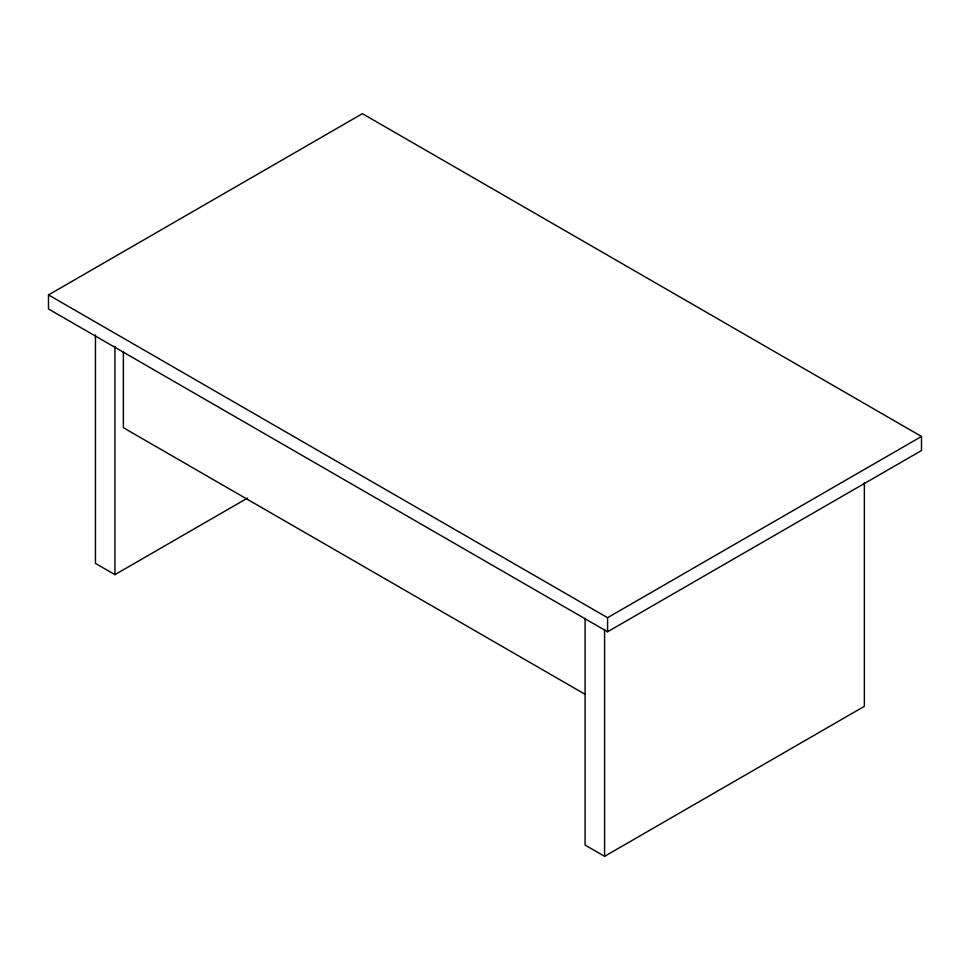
<?xml version="1.0" encoding="UTF-8"?>
<svg xmlns="http://www.w3.org/2000/svg" width="970" height="970" viewBox="0 0 970 970"><rect width="100%" height="100%" fill="white"/><g stroke="black" fill="none" stroke-linecap="round" stroke-linejoin="round"><path stroke-width="1.45" d="M48.5 294.916L362.416 113.672L921.5 436.464L921.5 450.529L607.584 631.761L48.5 308.969L48.5 294.916L607.584 617.696L921.5 436.464M95.448 335.002L95.448 563.388L114.933 574.64L247.447 498.131M585.092 618.205L585.092 845.076L604.577 856.328L864.355 706.33L864.355 482.49M584.789 694.12L123.372 427.709L123.372 351.467M607.584 617.696L607.584 631.761M604.577 629.457L604.577 856.328M114.933 346.254L114.933 574.64"/></g></svg>
